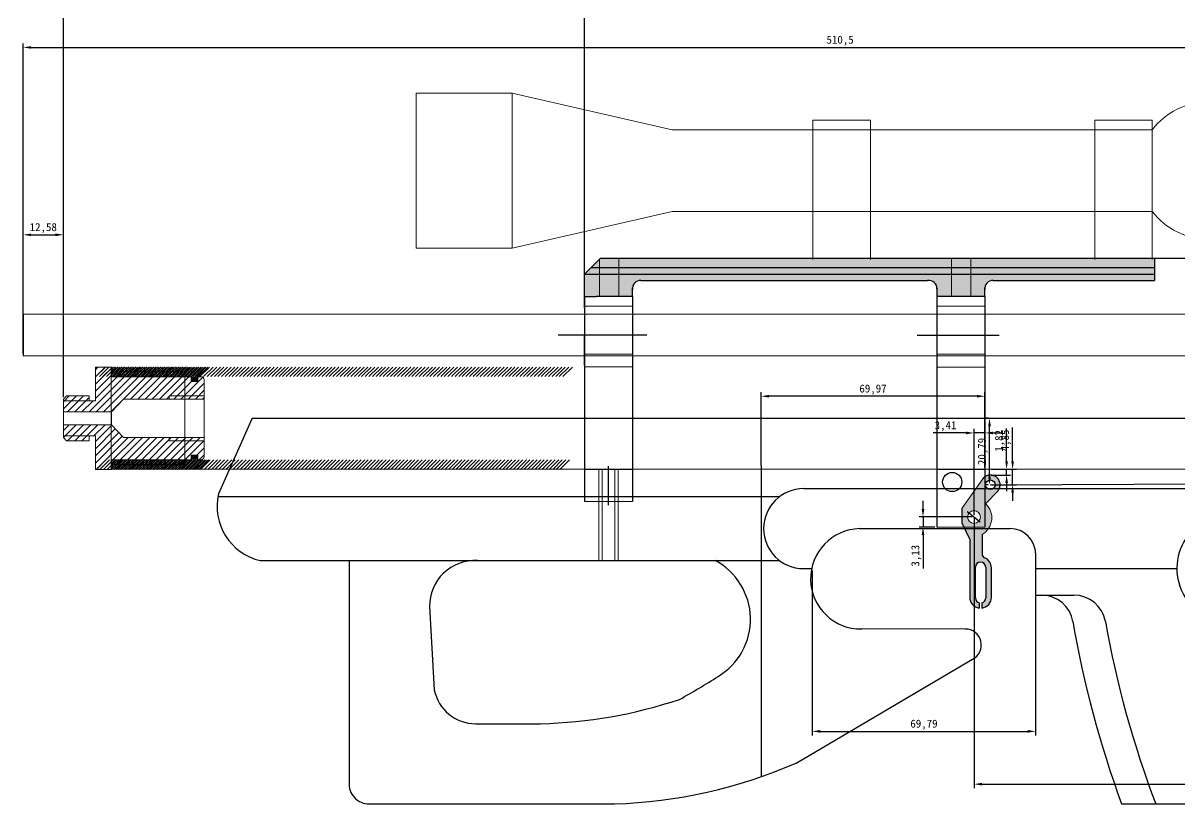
# Model space of a CAD drawing. Header units: millimetres. Extents: x 1443 to 3417, y 283 to 1662.
# Drawn here: x 1605.8 to 1967.2, y 576 to 820 of the extents above; entities that cross this region are included whole.
import ezdxf

# ---------------------------------------------------------------- set-up
doc = ezdxf.new("R2010")
doc.units = ezdxf.units.MM
doc.linetypes.add('ACAD_ISO03W100', pattern=[30, 12, -18])
doc.linetypes.add('DASHDOTX3', pattern=[508, 254, -127, 0, -127])
doc.layers.get('Defpoints').update_dxf_attribs({"color": 6})
for name, color, linetype in [('中线', 1, 'DASHDOTX3'), ('虚线', 2, 'ACAD_ISO03W100'), ('轮廓线', 3, 'Continuous')]:
    doc.layers.add(name, color=color, linetype=linetype)
doc.layers.add('实线', color=7, linetype='Continuous', lineweight=20)
doc.layers.add('实线2', color=5, linetype='Continuous', lineweight=20)
doc.styles.get("Standard").update_dxf_attribs({"font": 'SimSun.ttf'})
doc.dimstyles.new('ISO-25', dxfattribs={"dimtxt": 2.5, "dimasz": 2.5, "dimexe": 1.25, "dimexo": 0.625, "dimtad": 1, "dimtxsty": 'Standard', "dimcen": 2.5, "dimadec": 0, "dimazin": 0, "dimtfac": 1, "dimtmove": 0, "dimatfit": 3, "dimfxl": 1, "dimarcsym": 0})
doc.dimstyles.new('大尺寸', dxfattribs={"dimtxt": 8, "dimasz": 8, "dimexe": 4, "dimexo": 2, "dimgap": 2, "dimtad": 1, "dimdsep": 46, "dimtxsty": 'Standard', "dimcen": 8, "dimadec": 0, "dimazin": 0, "dimtfac": 1, "dimtmove": 0, "dimatfit": 3, "dimfxl": 1, "dimarcsym": 0})

# ---------------------------------------------------------------- blocks, each defined once
blk = doc.blocks.new('*D182')
at = {"color": 0, "lineweight": -2}
for p, q in [((1605.83, 729.66), (1605.83, 813.64)), ((2116.33, 729.66), (2116.33, 813.64)), ((1608.33, 812.39), (2113.83, 812.39))]:
    blk.add_line(p, q, dxfattribs=at)
at = {"color": 0}
for points in [[(1608.33, 812.81), (1608.33, 811.98), (1605.83, 812.39)], [(2113.83, 812.81), (2113.83, 811.98), (2116.33, 812.39)]]:
    blk.add_solid(points, dxfattribs=at)
at = {"layer": 'Defpoints', "color": 0}
for p in [(2116.33, 812.39), (1605.83, 729.03), (2116.33, 729.03)]:
    blk.add_point(p, dxfattribs=at)
at = {"color": 0, "insert": (1861.08, 814.48), "char_height": 2.5, "attachment_point": 5}
blk.add_mtext('510,5', dxfattribs=at)
blk = doc.blocks.new('*D183')
at = {"color": 0, "lineweight": -2}
for p, q in [((1605.83, 716.66), (1605.83, 755.09)), ((1608.33, 753.84), (1615.92, 753.84)), ((1618.42, 703.13), (1618.42, 755.09))]:
    blk.add_line(p, q, dxfattribs=at)
at = {"color": 0}
for points in [[(1608.33, 754.26), (1608.33, 753.43), (1605.83, 753.84)], [(1615.92, 754.26), (1615.92, 753.43), (1618.42, 753.84)]]:
    blk.add_solid(points, dxfattribs=at)
at = {"layer": 'Defpoints', "color": 0}
for p in [(1618.42, 753.84), (1605.83, 716.03), (1618.42, 702.51)]:
    blk.add_point(p, dxfattribs=at)
at = {"color": 0, "insert": (1612.13, 755.93), "char_height": 2.5, "attachment_point": 5}
blk.add_mtext('12,58', dxfattribs=at)
blk = doc.blocks.new('*D187')
at = {"color": 0, "lineweight": -2}
for p, q in [((1907.38, 696.54), (1906.51, 696.54)), ((1907.76, 678.24), (1907.76, 694.04)), ((1907.38, 675.74), (1906.51, 675.74))]:
    blk.add_line(p, q, dxfattribs=at)
at = {"color": 0}
for points in [[(1907.34, 694.04), (1908.18, 694.04), (1907.76, 696.54)], [(1907.34, 678.24), (1908.18, 678.24), (1907.76, 675.74)]]:
    blk.add_solid(points, dxfattribs=at)
at = {"layer": 'Defpoints', "color": 0}
for p in [(1907.76, 696.54), (1908, 696.54), (1908, 675.74)]:
    blk.add_point(p, dxfattribs=at)
at = {"color": 0, "insert": (1905.68, 686.14), "char_height": 2.5, "attachment_point": 5, "rotation": 90}
blk.add_mtext('20,79', dxfattribs=at)
blk = doc.blocks.new('*D328')
at = {"color": 0, "lineweight": -2}
for p, q in [((1975.48, 773.42), (1974.55, 773.42)), ((1975.8, 770.92), (1975.8, 749.04)), ((1959.23, 746.54), (1977.05, 746.54))]:
    blk.add_line(p, q, dxfattribs=at)
at = {"color": 0}
for points in [[(1975.38, 770.92), (1976.21, 770.92), (1975.8, 773.42)], [(1975.38, 749.04), (1976.21, 749.04), (1975.8, 746.54)]]:
    blk.add_solid(points, dxfattribs=at)
at = {"layer": 'Defpoints', "color": 0}
for p in [(1976.11, 773.42), (1958.61, 746.54), (1975.8, 746.54)]:
    blk.add_point(p, dxfattribs=at)
at = {"color": 0, "insert": (1973.71, 759.98), "char_height": 2.5, "attachment_point": 5, "rotation": 90}
blk.add_mtext('26,88', dxfattribs=at)
blk = doc.blocks.new('*D388')
at = {"color": 0, "lineweight": -2}
for p, q in [((1836.36, 681.79), (1836.36, 704.65)), ((1903.83, 703.4), (1838.86, 703.4)), ((1906.33, 681.16), (1906.33, 704.65))]:
    blk.add_line(p, q, dxfattribs=at)
at = {"color": 0}
for points in [[(1838.86, 703.82), (1838.86, 702.99), (1836.36, 703.4)], [(1903.83, 703.82), (1903.83, 702.99), (1906.33, 703.4)]]:
    blk.add_solid(points, dxfattribs=at)
at = {"layer": 'Defpoints', "color": 0}
for p in [(1836.36, 703.4), (1836.36, 681.16), (1906.33, 680.54)]:
    blk.add_point(p, dxfattribs=at)
at = {"color": 0, "insert": (1871.35, 705.49), "char_height": 2.5, "attachment_point": 5}
blk.add_mtext('69,97', dxfattribs=at)
blk = doc.blocks.new('*D389')
at = {"color": 0, "lineweight": -2}
for p, q in [((1852.38, 648.91), (1852.38, 597.44)), ((1922.17, 648.91), (1922.17, 597.44)), ((1854.88, 598.69), (1919.67, 598.69))]:
    blk.add_line(p, q, dxfattribs=at)
at = {"color": 0}
for points in [[(1854.88, 599.11), (1854.88, 598.28), (1852.38, 598.69)], [(1919.67, 599.11), (1919.67, 598.28), (1922.17, 598.69)]]:
    blk.add_solid(points, dxfattribs=at)
at = {"layer": 'Defpoints', "color": 0}
for p in [(1852.38, 649.54), (1922.17, 649.54), (1922.17, 598.69)]:
    blk.add_point(p, dxfattribs=at)
at = {"color": 0, "insert": (1887.28, 600.78), "char_height": 2.5, "attachment_point": 5}
blk.add_mtext('69,79', dxfattribs=at)
blk = doc.blocks.new('*D390')
at = {"color": 0, "lineweight": -2}
for p, q in [((1886.98, 668.17), (1886.98, 670.67)), ((1902.3, 665.67), (1885.73, 665.67)), ((1886.98, 665.67), (1886.98, 662.54)), ((1890.7, 662.54), (1885.73, 662.54)), ((1886.98, 660.04), (1886.98, 649.61))]:
    blk.add_line(p, q, dxfattribs=at)
at = {"color": 0}
for points in [[(1886.56, 668.17), (1887.39, 668.17), (1886.98, 665.67)], [(1886.56, 660.04), (1887.39, 660.04), (1886.98, 662.54)]]:
    blk.add_solid(points, dxfattribs=at)
at = {"layer": 'Defpoints', "color": 0}
for p in [(1902.92, 665.67), (1886.98, 662.54), (1891.33, 662.54)]:
    blk.add_point(p, dxfattribs=at)
at = {"color": 0, "insert": (1884.89, 653.57), "char_height": 2.5, "attachment_point": 5, "rotation": 90}
blk.add_mtext('3,13', dxfattribs=at)
blk = doc.blocks.new('*D391')
at = {"color": 0, "lineweight": -2}
for p, q in [((1914.97, 683.09), (1914.97, 693.6)), ((1908.38, 680.59), (1916.22, 680.59)), ((1914.97, 675.74), (1914.97, 680.59)), ((1908.38, 675.74), (1916.22, 675.74)), ((1914.97, 673.24), (1914.97, 670.74))]:
    blk.add_line(p, q, dxfattribs=at)
at = {"color": 0}
for points in [[(1914.55, 683.09), (1915.38, 683.09), (1914.97, 680.59)], [(1914.55, 673.24), (1915.38, 673.24), (1914.97, 675.74)]]:
    blk.add_solid(points, dxfattribs=at)
at = {"layer": 'Defpoints', "color": 0}
for p in [(1907.76, 680.59), (1914.97, 680.59), (1907.76, 675.74)]:
    blk.add_point(p, dxfattribs=at)
at = {"color": 0, "insert": (1912.88, 689.6), "char_height": 2.5, "attachment_point": 5, "rotation": 90}
blk.add_mtext('4,85', dxfattribs=at)
blk = doc.blocks.new('*D392')
at = {"color": 0, "lineweight": -2}
for p, q in [((1913.1, 683.09), (1913.1, 693.33)), ((1908.38, 680.59), (1914.35, 680.59)), ((1913.1, 678.77), (1913.1, 680.59)), ((1908.38, 678.77), (1914.35, 678.77)), ((1913.1, 676.27), (1913.1, 673.77))]:
    blk.add_line(p, q, dxfattribs=at)
at = {"color": 0}
for points in [[(1912.68, 683.09), (1913.52, 683.09), (1913.1, 680.59)], [(1912.68, 676.27), (1913.52, 676.27), (1913.1, 678.77)]]:
    blk.add_solid(points, dxfattribs=at)
at = {"layer": 'Defpoints', "color": 0}
for p in [(1907.76, 680.59), (1913.1, 680.59), (1907.76, 678.77)]:
    blk.add_point(p, dxfattribs=at)
at = {"color": 0, "insert": (1911.02, 689.46), "char_height": 2.5, "attachment_point": 5, "rotation": 90}
blk.add_mtext('1,82', dxfattribs=at)
blk = doc.blocks.new('*D396')
at = {"color": 0, "lineweight": -2}
for p, q in [((1900.42, 691.93), (1890.13, 691.93)), ((1902.92, 666.29), (1902.92, 693.18)), ((1906.33, 691.93), (1902.92, 691.93)), ((1906.33, 681.16), (1906.33, 693.18)), ((1908.83, 691.93), (1911.33, 691.93))]:
    blk.add_line(p, q, dxfattribs=at)
at = {"color": 0}
for points in [[(1900.42, 692.35), (1900.42, 691.51), (1902.92, 691.93)], [(1908.83, 692.35), (1908.83, 691.51), (1906.33, 691.93)]]:
    blk.add_solid(points, dxfattribs=at)
at = {"layer": 'Defpoints', "color": 0}
for p in [(1902.92, 691.93), (1906.33, 680.54), (1902.92, 665.67)]:
    blk.add_point(p, dxfattribs=at)
at = {"color": 0, "insert": (1894.02, 694.01), "char_height": 2.5, "attachment_point": 5}
blk.add_mtext('3,41', dxfattribs=at)
blk = doc.blocks.new('*D414')
at = {"color": 0, "lineweight": -2}
for p, q in [((2231.33, 692.67), (2231.33, 580.94)), ((1902.92, 665.67), (1902.92, 580.94)), ((1905.42, 582.19), (2228.83, 582.19))]:
    blk.add_line(p, q, dxfattribs=at)
at = {"color": 0}
for points in [[(1905.42, 582.6), (1905.42, 581.77), (1902.92, 582.19)], [(2228.83, 582.6), (2228.83, 581.77), (2231.33, 582.19)]]:
    blk.add_solid(points, dxfattribs=at)
at = {"layer": 'Defpoints', "color": 0}
for p in [(2231.33, 693.3), (1902.92, 666.29), (2231.33, 582.19)]:
    blk.add_point(p, dxfattribs=at)
at = {"color": 0, "insert": (2067.13, 584.27), "char_height": 2.5, "attachment_point": 5}
blk.add_mtext('328,41', dxfattribs=at)
blk = doc.blocks.new('*D420')
at = {"color": 0, "lineweight": -2}
for p, q in [((1618.42, 731.03), (1618.42, 851.33)), ((1781.25, 731.03), (1781.25, 851.33)), ((1773.25, 847.33), (1626.42, 847.33))]:
    blk.add_line(p, q, dxfattribs=at)
at = {"color": 0}
for points in [[(1626.42, 848.66), (1626.42, 845.99), (1618.42, 847.33)], [(1773.25, 848.66), (1773.25, 845.99), (1781.25, 847.33)]]:
    blk.add_solid(points, dxfattribs=at)
at = {"layer": 'Defpoints', "color": 0}
for p in [(1618.42, 847.33), (1618.42, 729.03), (1781.25, 729.03)]:
    blk.add_point(p, dxfattribs=at)
at = {"color": 0, "insert": (1699.83, 853.33), "char_height": 8, "attachment_point": 5}
blk.add_mtext('162.83', dxfattribs=at)

msp = doc.modelspace()

# ---------------------------------------------------------------- hatches: boundary and pattern name
h = msp.add_hatch(color=256)
h.set_gradient(color1=(0, 0, 255), one_color=1, tint=1, name='SPHERICAL')
h.paths.add_polyline_path([(1959.24774, 743.53594), (1959.24774, 746.53595), (1901.91483, 746.53595), (1901.91483, 743.53594)])
h.paths.add_polyline_path([(1959.24774, 741.53594), (1959.24774, 743.53594), (1901.91483, 743.53594), (1901.91483, 741.53594)])
h.paths.add_polyline_path([(1959.24774, 739.55916), (1959.24774, 741.53594), (1901.91483, 741.53594), (1901.91483, 734.53399), (1906.32953, 734.53379), (1906.29667, 736.76174, -0.457652407), (1908.89574, 739.55821)])
h.paths.add_polyline_path([(1901.91483, 741.53594), (1895.91483, 741.53594), (1895.91483, 734.53427), (1901.91483, 734.53399)])
h.paths.add_polyline_path([(1901.91483, 741.53594), (1901.91483, 743.53594), (1895.91483, 743.53594), (1895.91483, 741.53594)])
h.paths.add_polyline_path([(1901.91483, 743.53594), (1901.91483, 746.53595), (1895.91483, 746.53595), (1895.91483, 743.53594)])
h.paths.add_polyline_path([(1791.91743, 746.53594), (1791.91743, 743.53594), (1895.91483, 743.53594), (1895.91483, 746.53595)])
h.paths.add_polyline_path([(1791.91743, 743.53594), (1791.91743, 741.53594), (1895.91483, 741.53594), (1895.91483, 743.53594)])
h.paths.add_polyline_path([(1891.33392, 736.95842), (1891.33392, 734.53448), (1895.91483, 734.53427), (1895.91483, 741.53594), (1791.91743, 741.53594), (1791.91743, 734.53905), (1796.24603, 734.53885), (1796.21317, 736.7668, -0.457652407), (1798.81224, 739.56327), (1888.44717, 739.56327, -0.470809258)])
h.paths.add_polyline_path([(1791.91743, 741.53594), (1785.91743, 741.53594), (1785.91743, 734.53933), (1791.91743, 734.53905)])
h.paths.add_polyline_path([(1785.91743, 743.53594), (1785.91743, 741.53594), (1791.91743, 741.53594), (1791.91743, 743.53594)])
h.paths.add_polyline_path([(1786.24774, 746.53594), (1785.91743, 746.20564), (1785.91743, 743.53594), (1791.91743, 743.53594), (1791.91743, 746.53594)])
h.paths.add_polyline_path([(1785.91743, 746.20564), (1783.24774, 743.53594), (1785.91743, 743.53594)])
h.paths.add_polyline_path([(1785.91743, 741.53594), (1785.91743, 743.53594), (1783.24774, 743.53594), (1781.34185, 741.63005), (1781.34365, 741.53594)])
h.paths.add_polyline_path([(1785.91743, 741.53594), (1781.24774, 741.53594), (1781.24774, 734.53731), (1784.89501, 734.53938), (1785.91743, 734.53933)])
at = {"linetype": 'ACAD_ISO03W100'}
h = msp.add_hatch(dxfattribs=at)
h.set_pattern_fill('ANSI31', color=256, scale=0.5, style=0)
h.set_pattern_definition([(45, (-792.9889, -499.6153), (-1.122532, 1.122532), [])])
h.paths.add_polyline_path([(1637.14942, 702.50746), (1651.37024, 702.50746), (1651.41855, 702.55577), (1651.41855, 703.50746), (1662.41507, 703.50746), (1662.41507, 708.5055, 0.414213562), (1661.41507, 709.5055), (1660.61335, 709.5055), (1660.41737, 709.30952), (1660.41737, 708.00746), (1658.41737, 708.00746), (1658.41737, 709.5055), (1655.41737, 709.5055), (1635.41737, 709.5055), (1633.41737, 709.5055), (1633.41737, 712.50746), (1629.41737, 712.50746), (1628.41737, 712.50746), (1628.41737, 702.00746), (1626.41737, 702.00746), (1618.41737, 702.00746), (1618.41737, 698.50746), (1633.41737, 698.50746)])
h.paths.add_polyline_path([(1637.14942, 711.00746), (1637.14942, 709.5055), (1655.41737, 709.5055), (1655.41737, 711.00746)], flags=17)
h.paths.add_polyline_path([(1651.41855, 703.50746), (1651.41855, 702.50746), (1662.41507, 702.50746), (1662.41507, 703.50746)], flags=17)
h.paths.add_polyline_path([(1651.41855, 690.50746), (1651.41855, 689.50746), (1662.41507, 689.50746), (1662.41507, 690.50746)], flags=17)
h.paths.add_polyline_path([(1651.41855, 689.50746), (1651.41855, 690.50746), (1637.14942, 690.50746), (1633.41737, 694.50746), (1618.41737, 694.50746), (1618.41737, 691.00746), (1626.41737, 691.00746), (1628.41737, 691.00746), (1628.41737, 680.50746), (1629.41737, 680.50746), (1633.41737, 680.50746), (1633.41737, 683.5055), (1635.41737, 683.5055), (1655.41737, 683.5055), (1658.41737, 683.5055), (1658.41737, 685.00746), (1660.41737, 685.00746), (1660.41737, 683.50746), (1661.4776, 683.50746, 0.396001676), (1662.41507, 684.5055), (1662.41507, 689.50746)])
h.paths.add_polyline_path([(1626.41737, 689.50746), (1626.41737, 691.00746), (1618.4196, 691.00746), (1618.41737, 691.00523), (1618.41737, 690.50746), (1619.41737, 689.50746)], flags=17)
h.paths.add_polyline_path([(1626.41737, 702.00746), (1626.41737, 703.50746), (1619.41737, 703.50746), (1618.41737, 702.50746), (1618.41737, 702.00746)], flags=16)
h.paths.add_polyline_path([(1635.41737, 683.5055), (1635.41737, 682.00746), (1655.41737, 682.00746), (1655.41737, 683.5055)], flags=17)
h.paths.add_polyline_path([(1637.14942, 709.5055), (1637.14942, 711.00746), (1635.41737, 711.00746), (1635.41737, 709.5055)], flags=16)
h = msp.add_hatch(color=256)
h.set_gradient(color1=(0, 0, 255), one_color=1, tint=1)
h.paths.add_polyline_path([(1906.32953, 678.27746), (1906.32953, 674.53568), (1907.11153, 674.53568, -0.238306153), (1906.50133, 675.74326, -1), (1909.50133, 675.74326, -0.238306153), (1908.89112, 674.53568), (1910.80847, 674.53568, 0.744984582)])
h.paths.add_polyline_path([(1906.32953, 678.27746, 0.078408096), (1905.62918, 677.63657), (1903.44692, 674.53568), (1906.32953, 674.53568)])
h.paths.add_polyline_path([(1906.32953, 674.53568), (1903.44692, 674.53568), (1899.05781, 668.29896), (1899.05781, 663.79896), (1899.66512, 662.53575), (1906.32953, 662.53575)])
h.paths.add_polyline_path([(1904.87805, 666.07545, -0.055035458), (1904.92622, 665.63915, -0.902017124), (1900.96846, 665.23029, -0.055035458), (1900.92029, 665.6666, -0.902017124)], flags=16)
h.paths.add_polyline_path([(1910.40931, 673.86169, 0.06456989), (1910.80847, 674.53568), (1908.89112, 674.53568, -0.328631134), (1907.11153, 674.53568), (1906.32953, 674.53568), (1906.32953, 662.53575), (1899.66512, 662.53575), (1899.90554, 662.03568), (1907.4129, 662.03568, 0.374765602), (1906.54685, 669.80158)])
h.paths.add_polyline_path([(1907.4129, 662.03568), (1899.90554, 662.03568), (1901.55781, 658.59896), (1901.55781, 640.59896, 0.380082438), (1904.55781, 637.22257), (1904.55781, 638.84976, -0.341998713), (1903.35781, 640.39896), (1903.35781, 649.99896, -1), (1906.55781, 649.99896), (1906.55781, 640.39896, -0.341998713), (1905.35781, 638.84976), (1905.35781, 637.22257, 0.380082438), (1908.35781, 640.59896), (1908.35781, 649.79896, 0.30721606), (1906.21433, 652.95825, -0.355966289), (1905.45781, 654.0733), (1905.45781, 660.25001, 0.112767875)])
at = {"layer": '虚线', "ltscale": 0.5}
for points in [[(1660.33856, 709.53773), (1658.33856, 709.53773), (1658.33856, 708.03773), (1660.33856, 708.03773)], [(1660.33856, 685.03773), (1658.33856, 685.03773), (1658.33856, 683.53773), (1660.33856, 683.53773)]]:
    msp.add_hatch(color=5, dxfattribs=at).paths.add_polyline_path(points)

# ---------------------------------------------------------------- linework, layer by layer
at = {"linetype": 'DASHDOTX3'}
for p, q in [((1786.24774, 746.53594), (1781.24774, 741.53594)), ((1786.24774, 746.53594), (1959.24774, 746.53595)), ((1959.24774, 746.53595), (1959.24774, 739.55917)), ((1781.24774, 734.53594), (1781.24774, 741.53594)), ((1781.24774, 741.53594), (1959.24774, 741.53594)), ((1781.34185, 741.63005), (1781.34364, 741.53686)), ((1959.24774, 743.53594), (1783.24774, 743.53594)), ((1798.81224, 739.56327), (1888.42599, 739.56327)), ((1660.41737, 683.50746), (1661.4776, 683.50746))]:
    msp.add_line(p, q, dxfattribs=at)
at = {"ltscale": 0.5}
for p, q in [((1781.24603, 734.53885), (1781.24603, 670.54081)), ((1796.24603, 734.53885), (1796.24603, 670.54081)), ((1891.32953, 734.53379), (1891.32953, 662.53575)), ((1906.32953, 734.53379), (1906.32953, 662.53575)), ((1660.41737, 709.30952), (1660.61335, 709.5055)), ((1651.37024, 702.50746), (1651.41855, 702.55577)), ((1618.41737, 691.00523), (1618.4196, 691.00746))]:
    msp.add_line(p, q, dxfattribs=at)
at = {"color": 0, "lineweight": -3, "ltscale": 0.5}
for p, q in [((1796.24603, 734.53885), (1784.89501, 734.53938)), ((1906.32953, 734.53379), (1891.33392, 734.53448))]:
    msp.add_line(p, q, dxfattribs=at)
at = {"color": 6}
for p in [(1781.24603, 732.03885), (1781.24603, 713.03885)]:
    msp.add_line(p, (1781.24603, 722.53885), dxfattribs=at)
for p, q in [((1605.83412, 729.03116), (1605.83412, 716.03481)), ((1906.32953, 696.53568), (1906.32953, 680.53706)), ((2083.3434, 680.64105), (1633.41737, 680.50746)), ((1899.05781, 668.29896), (1899.05781, 663.79896)), ((1899.05781, 663.79896), (1901.55781, 658.59896)), ((1901.55781, 658.59896), (1901.55781, 640.59896)), ((1905.45781, 660.25001), (1905.45781, 654.0733)), ((1903.35781, 640.39896), (1903.35781, 649.99896)), ((1906.55781, 649.99896), (1906.55781, 640.39896)), ((1908.35781, 640.59896), (1908.35781, 649.79896)), ((1904.55781, 638.84976), (1904.55781, 637.22257)), ((1905.35781, 638.84976), (1905.35781, 637.22257))]:
    msp.add_line(p, q)
at = {"color": 5, "ltscale": 0.5}
for p, q in [((1628.53008, 709.53773), (1631.52983, 712.53748)), ((1629.65261, 709.53773), (1632.65236, 712.53747)), ((1630.77515, 709.53773), (1633.77489, 712.53747)), ((1631.89768, 709.53773), (1634.89741, 712.53746)), ((1633.02021, 709.53773), (1636.01994, 712.53746)), ((1633.33856, 711.49255), (1634.38373, 712.53772)), ((1634.00627, 711.03773), (1635.50626, 712.53772)), ((1634.14274, 709.53773), (1637.14247, 712.53745)), ((1635.1288, 711.03773), (1636.62878, 712.53771)), ((1635.26527, 709.53773), (1638.26499, 712.53744)), ((1636.25133, 711.03773), (1637.75131, 712.5377)), ((1636.38781, 709.53773), (1639.38752, 712.53744)), ((1637.37387, 711.03773), (1638.87384, 712.5377)), ((1637.51034, 709.53773), (1640.51004, 712.53743)), ((1638.4964, 711.03773), (1639.99636, 712.53769)), ((1638.63287, 709.53773), (1641.63257, 712.53743)), ((1639.61893, 711.03773), (1641.11889, 712.53769)), ((1639.7554, 709.53773), (1642.7551, 712.53742)), ((1640.74146, 711.03773), (1642.24142, 712.53768)), ((1640.87793, 709.53773), (1643.87762, 712.53742)), ((1641.86399, 711.03773), (1643.36394, 712.53768)), ((1642.00047, 709.53773), (1645.00015, 712.53741)), ((1642.98653, 711.03773), (1644.48647, 712.53767)), ((1643.123, 709.53773), (1646.12268, 712.5374)), ((1644.10906, 711.03773), (1645.60899, 712.53766)), ((1644.24553, 709.53773), (1647.2452, 712.5374)), ((1645.23159, 711.03773), (1646.73152, 712.53766)), ((1645.36806, 709.53773), (1648.36773, 712.53739)), ((1646.35412, 711.03773), (1647.85405, 712.53765)), ((1646.49059, 709.53773), (1649.49025, 712.53739)), ((1647.47665, 711.03773), (1648.97657, 712.53765)), ((1647.61313, 709.53773), (1650.61278, 712.53738)), ((1648.59919, 711.03773), (1650.0991, 712.53764)), ((1648.73566, 709.53773), (1651.73531, 712.53738)), ((1649.72172, 711.03773), (1651.22163, 712.53764)), ((1649.85819, 709.53773), (1652.85783, 712.53737)), ((1650.84425, 711.03773), (1652.34415, 712.53763)), ((1650.98072, 709.53773), (1653.98036, 712.53736)), ((1651.96678, 711.03773), (1653.46668, 712.53762)), ((1652.10325, 709.53773), (1655.10289, 712.53736)), ((1653.08931, 711.03773), (1654.5892, 712.53762)), ((1653.22579, 709.53773), (1656.22541, 712.53735)), ((1654.21185, 711.03773), (1655.71173, 712.53761)), ((1654.34832, 709.53773), (1657.34794, 712.53735)), ((1655.33438, 711.03773), (1656.83426, 712.53761)), ((1655.47085, 709.53773), (1658.47046, 712.53734)), ((1656.33856, 710.91938), (1657.95678, 712.5376)), ((1656.33856, 709.79684), (1659.07931, 712.5376)), ((1656.59338, 709.53773), (1659.59299, 712.53733)), ((1657.20197, 709.53773), (1660.20184, 712.53759)), ((1657.71591, 709.53773), (1660.71552, 712.53733)), ((1658.32451, 709.53773), (1661.32436, 712.53758)), ((1658.83845, 709.53773), (1661.83804, 712.53732)), ((1659.44704, 709.53773), (1662.44689, 712.53758)), ((1659.96098, 709.53773), (1662.96057, 712.53732)), ((1660.56957, 709.53773), (1663.56941, 712.53757)), ((1661.08351, 709.53773), (1664.08309, 712.53731)), ((1662.20604, 709.53773), (1665.20562, 712.53731)), ((1663.32857, 709.53773), (1666.32815, 712.5373)), ((1664.45111, 709.53773), (1667.45067, 712.53729)), ((1665.57364, 709.53773), (1668.5732, 712.53729)), ((1666.69617, 709.53773), (1669.69573, 712.53728)), ((1667.8187, 709.53773), (1670.81825, 712.53728)), ((1668.94123, 709.53773), (1671.94078, 712.53727)), ((1670.06377, 709.53773), (1673.0633, 712.53727)), ((1671.1863, 709.53773), (1674.18583, 712.53726)), ((1672.30883, 709.53773), (1675.30836, 712.53725)), ((1673.43136, 709.53773), (1676.43088, 712.53725)), ((1674.5539, 709.53773), (1677.55341, 712.53724)), ((1675.67643, 709.53773), (1678.67594, 712.53724)), ((1676.79896, 709.53773), (1679.79846, 712.53723)), ((1677.92149, 709.53773), (1680.92099, 712.53722)), ((1679.04402, 709.53773), (1682.04351, 712.53722)), ((1680.16656, 709.53773), (1683.16604, 712.53721)), ((1681.28909, 709.53773), (1684.28857, 712.53721)), ((1682.41162, 709.53773), (1685.41109, 712.5372)), ((1683.53415, 709.53773), (1686.53362, 712.5372)), ((1684.65668, 709.53773), (1687.65615, 712.53719)), ((1685.77922, 709.53773), (1688.77867, 712.53718)), ((1686.90175, 709.53773), (1689.9012, 712.53718)), ((1688.02428, 709.53773), (1691.02372, 712.53717)), ((1689.14681, 709.53773), (1692.14625, 712.53717)), ((1690.26934, 709.53773), (1693.26878, 712.53716)), ((1691.39188, 709.53773), (1694.3913, 712.53716)), ((1692.51441, 709.53773), (1695.51383, 712.53715)), ((1693.63694, 709.53773), (1696.63636, 712.53714)), ((1694.75947, 709.53773), (1697.75888, 712.53714)), ((1695.882, 709.53773), (1698.88141, 712.53713)), ((1697.00454, 709.53773), (1700.00393, 712.53713)), ((1698.12707, 709.53773), (1701.12646, 712.53712)), ((1699.2496, 709.53773), (1702.24899, 712.53712)), ((1700.37213, 709.53773), (1703.37151, 712.53711)), ((1701.49466, 709.53773), (1704.49404, 712.5371)), ((1702.6172, 709.53773), (1705.61657, 712.5371)), ((1703.73973, 709.53773), (1706.73909, 712.53709)), ((1704.86226, 709.53773), (1707.86162, 712.53709)), ((1705.98479, 709.53773), (1708.98414, 712.53708)), ((1707.10732, 709.53773), (1710.10667, 712.53707)), ((1708.22986, 709.53773), (1711.2292, 712.53707)), ((1709.35239, 709.53773), (1712.35172, 712.53706)), ((1710.47492, 709.53773), (1713.47425, 712.53706)), ((1711.59745, 709.53773), (1714.59678, 712.53705)), ((1712.71998, 709.53773), (1715.7193, 712.53705)), ((1713.84252, 709.53773), (1716.84183, 712.53704)), ((1714.96505, 709.53773), (1717.96435, 712.53703)), ((1716.08758, 709.53773), (1719.08688, 712.53703)), ((1717.21011, 709.53773), (1720.20941, 712.53702)), ((1718.33264, 709.53773), (1721.33193, 712.53702)), ((1719.45518, 709.53773), (1722.45446, 712.53701)), ((1720.57771, 709.53773), (1723.57699, 712.53701)), ((1721.70024, 709.53773), (1724.69951, 712.537)), ((1722.82277, 709.53773), (1725.82204, 712.53699)), ((1723.9453, 709.53773), (1726.94456, 712.53699)), ((1725.06784, 709.53773), (1728.06709, 712.53698)), ((1726.19037, 709.53773), (1729.18962, 712.53698)), ((1727.3129, 709.53773), (1730.31214, 712.53697)), ((1728.43543, 709.53773), (1731.43467, 712.53696)), ((1729.55796, 709.53773), (1732.5572, 712.53696)), ((1730.6805, 709.53773), (1733.67972, 712.53695)), ((1731.80303, 709.53773), (1734.80225, 712.53695)), ((1732.92556, 709.53773), (1735.92477, 712.53694)), ((1734.04809, 709.53773), (1737.0473, 712.53694)), ((1735.17062, 709.53773), (1738.16983, 712.53693)), ((1736.29316, 709.53773), (1739.29235, 712.53692)), ((1737.41569, 709.53773), (1740.41488, 712.53692)), ((1738.53822, 709.53773), (1741.53741, 712.53691)), ((1739.66075, 709.53773), (1742.65993, 712.53691)), ((1740.78328, 709.53773), (1743.78246, 712.5369)), ((1741.90582, 709.53773), (1744.90498, 712.5369)), ((1743.02835, 709.53773), (1746.02751, 712.53689)), ((1744.15088, 709.53773), (1747.15004, 712.53688)), ((1745.27341, 709.53773), (1748.27256, 712.53688)), ((1746.39594, 709.53773), (1749.39509, 712.53687)), ((1747.51848, 709.53773), (1750.51761, 712.53687)), ((1748.64101, 709.53773), (1751.64014, 712.53686)), ((1749.76354, 709.53773), (1752.76267, 712.53685)), ((1750.88607, 709.53773), (1753.88519, 712.53685)), ((1752.0086, 709.53773), (1755.00772, 712.53684)), ((1753.13114, 709.53773), (1756.13025, 712.53684)), ((1754.25367, 709.53773), (1757.25277, 712.53683)), ((1755.3762, 709.53773), (1758.3753, 712.53683)), ((1756.49873, 709.53773), (1759.49782, 712.53682)), ((1757.62126, 709.53773), (1760.62035, 712.53681)), ((1758.7438, 709.53773), (1761.74288, 712.53681)), ((1759.86633, 709.53773), (1762.8654, 712.5368)), ((1760.98886, 709.53773), (1763.98793, 712.5368)), ((1762.11139, 709.53773), (1765.11046, 712.53679)), ((1763.23392, 709.53773), (1766.23298, 712.53679)), ((1764.35646, 709.53773), (1767.35551, 712.53678)), ((1765.47899, 709.53773), (1768.47803, 712.53677)), ((1766.60152, 709.53773), (1769.60056, 712.53677)), ((1767.72405, 709.53773), (1770.72309, 712.53676)), ((1768.84658, 709.53773), (1771.84561, 712.53676)), ((1769.96912, 709.53773), (1772.96814, 712.53675)), ((1771.09165, 709.53773), (1774.09067, 712.53675)), ((1772.21418, 709.53773), (1775.21319, 712.53674)), ((1773.33671, 709.53773), (1776.33572, 712.53673)), ((1774.45924, 709.53773), (1777.45824, 712.53673)), ((1633.33856, 710.37002), (1634.00627, 711.03773)), ((1633.6288, 709.53773), (1635.1288, 711.03773)), ((1634.75133, 709.53773), (1636.25133, 711.03773)), ((1635.87387, 709.53773), (1637.37387, 711.03773)), ((1636.9964, 709.53773), (1638.4964, 711.03773)), ((1638.11893, 709.53773), (1639.61893, 711.03773)), ((1639.24146, 709.53773), (1640.74146, 711.03773)), ((1640.36399, 709.53773), (1641.86399, 711.03773)), ((1641.48653, 709.53773), (1642.98653, 711.03773)), ((1642.60906, 709.53773), (1644.10906, 711.03773)), ((1643.73159, 709.53773), (1645.23159, 711.03773)), ((1644.85412, 709.53773), (1646.35412, 711.03773)), ((1645.97665, 709.53773), (1647.47665, 711.03773)), ((1647.09919, 709.53773), (1648.59919, 711.03773)), ((1648.22172, 709.53773), (1649.72172, 711.03773)), ((1649.34425, 709.53773), (1650.84425, 711.03773)), ((1650.46678, 709.53773), (1651.96678, 711.03773)), ((1651.58931, 709.53773), (1653.08931, 711.03773)), ((1652.71185, 709.53773), (1654.21185, 711.03773)), ((1653.83438, 709.53773), (1655.33438, 711.03773)), ((1654.95691, 709.53773), (1656.33856, 710.91938)), ((1656.07944, 709.53773), (1656.33856, 709.79684)), ((1628.71591, 680.53773), (1631.71591, 683.53773)), ((1629.83845, 680.53773), (1632.83845, 683.53773)), ((1630.96098, 680.53773), (1633.96098, 683.53773)), ((1632.08351, 680.53773), (1635.08351, 683.53773)), ((1633.20604, 680.53773), (1636.20604, 683.53773)), ((1633.33856, 683.42925), (1633.44704, 683.53773)), ((1633.33856, 682.30672), (1634.56957, 683.53773)), ((1634.1921, 682.03773), (1635.6921, 683.53773)), ((1634.32857, 680.53773), (1637.32857, 683.53773)), ((1635.31463, 682.03773), (1636.81463, 683.53773)), ((1635.45111, 680.53773), (1638.45111, 683.53773)), ((1636.43717, 682.03773), (1637.93717, 683.53773)), ((1636.57364, 680.53773), (1639.57364, 683.53773)), ((1637.5597, 682.03773), (1639.0597, 683.53773)), ((1637.69617, 680.53773), (1640.69617, 683.53773)), ((1638.68223, 682.03773), (1640.18223, 683.53773)), ((1638.8187, 680.53773), (1641.8187, 683.53773)), ((1639.80476, 682.03773), (1641.30476, 683.53773)), ((1639.94123, 680.53773), (1642.94123, 683.53773)), ((1640.92729, 682.03773), (1642.42729, 683.53773)), ((1641.06377, 680.53773), (1644.06377, 683.53773)), ((1642.04983, 682.03773), (1643.54983, 683.53773)), ((1642.1863, 680.53773), (1645.1863, 683.53773)), ((1643.17236, 682.03773), (1644.67236, 683.53773)), ((1643.30883, 680.53773), (1646.30883, 683.53773)), ((1644.29489, 682.03773), (1645.79489, 683.53773)), ((1644.43136, 680.53773), (1647.43136, 683.53773)), ((1645.41742, 682.03773), (1646.91742, 683.53773)), ((1645.5539, 680.53773), (1648.5539, 683.53773)), ((1646.53995, 682.03773), (1648.03995, 683.53773)), ((1646.67643, 680.53773), (1649.67643, 683.53773)), ((1647.66249, 682.03773), (1649.16249, 683.53773)), ((1647.79896, 680.53773), (1650.79896, 683.53773)), ((1648.78502, 682.03773), (1650.28502, 683.53773)), ((1648.92149, 680.53773), (1651.92149, 683.53773)), ((1649.90755, 682.03773), (1651.40755, 683.53773)), ((1650.04402, 680.53773), (1653.04402, 683.53773)), ((1651.03008, 682.03773), (1652.53008, 683.53773)), ((1651.16656, 680.53773), (1654.16656, 683.53773)), ((1652.15261, 682.03773), (1653.65261, 683.53773)), ((1652.28909, 680.53773), (1655.28909, 683.53773)), ((1653.27515, 682.03773), (1654.77515, 683.53773)), ((1653.41162, 680.53773), (1656.41162, 683.53773)), ((1654.39768, 682.03773), (1655.89768, 683.53773)), ((1654.53415, 680.53773), (1657.53415, 683.53773)), ((1655.14274, 680.53773), (1658.14274, 683.53773)), ((1655.65668, 680.53773), (1658.65668, 683.53773)), ((1656.26527, 680.53773), (1659.26527, 683.53773)), ((1656.33856, 682.85608), (1657.02021, 683.53773)), ((1656.77922, 680.53773), (1659.77922, 683.53773)), ((1657.38781, 680.53773), (1660.38781, 683.53773)), ((1657.90175, 680.53773), (1660.90175, 683.53773)), ((1658.51034, 680.53773), (1661.51034, 683.53773)), ((1659.02428, 680.53773), (1662.02428, 683.53773)), ((1659.63287, 680.53773), (1662.63287, 683.53773)), ((1660.14681, 680.53773), (1663.14681, 683.53773)), ((1660.7554, 680.53773), (1663.7554, 683.53773)), ((1661.26934, 680.53773), (1664.26934, 683.53773)), ((1662.39188, 680.53773), (1665.39188, 683.53773)), ((1663.51441, 680.53773), (1666.51441, 683.53773)), ((1664.63694, 680.53773), (1667.63694, 683.53773)), ((1665.75947, 680.53773), (1668.75947, 683.53773)), ((1666.882, 680.53773), (1669.882, 683.53773)), ((1668.00454, 680.53773), (1671.00454, 683.53773)), ((1669.12707, 680.53773), (1672.12707, 683.53773)), ((1670.2496, 680.53773), (1673.2496, 683.53773)), ((1671.37213, 680.53773), (1674.37213, 683.53773)), ((1672.49466, 680.53773), (1675.49466, 683.53773)), ((1673.6172, 680.53773), (1676.6172, 683.53773)), ((1674.73973, 680.53773), (1677.73973, 683.53773)), ((1675.86226, 680.53773), (1678.86226, 683.53773)), ((1676.98479, 680.53773), (1679.98479, 683.53773)), ((1678.10732, 680.53773), (1681.10732, 683.53773)), ((1679.22986, 680.53773), (1682.22986, 683.53773)), ((1680.35239, 680.53773), (1683.35239, 683.53773)), ((1681.47492, 680.53773), (1684.47492, 683.53773)), ((1682.59745, 680.53773), (1685.59745, 683.53773)), ((1683.71998, 680.53773), (1686.71998, 683.53773)), ((1684.84252, 680.53773), (1687.84252, 683.53773)), ((1685.96505, 680.53773), (1688.96505, 683.53773)), ((1687.08758, 680.53773), (1690.08758, 683.53773)), ((1688.21011, 680.53773), (1691.21011, 683.53773)), ((1689.33264, 680.53773), (1692.33264, 683.53773)), ((1690.45518, 680.53773), (1693.45518, 683.53773)), ((1691.57771, 680.53773), (1694.57771, 683.53773)), ((1692.70024, 680.53773), (1695.70024, 683.53773)), ((1693.82277, 680.53773), (1696.82277, 683.53773)), ((1694.9453, 680.53773), (1697.9453, 683.53773)), ((1696.06784, 680.53773), (1699.06784, 683.53773)), ((1697.19037, 680.53773), (1700.19037, 683.53773)), ((1698.3129, 680.53773), (1701.3129, 683.53773)), ((1699.43543, 680.53773), (1702.43543, 683.53773)), ((1700.55796, 680.53773), (1703.55796, 683.53773)), ((1701.6805, 680.53773), (1704.6805, 683.53773)), ((1702.80303, 680.53773), (1705.80303, 683.53773)), ((1703.92556, 680.53773), (1706.92556, 683.53773)), ((1705.04809, 680.53773), (1708.04809, 683.53773)), ((1706.17062, 680.53773), (1709.17062, 683.53773)), ((1707.29316, 680.53773), (1710.29316, 683.53773)), ((1708.41569, 680.53773), (1711.41569, 683.53773)), ((1709.53822, 680.53773), (1712.53822, 683.53773)), ((1710.66075, 680.53773), (1713.66075, 683.53773)), ((1711.78328, 680.53773), (1714.78328, 683.53773)), ((1712.90582, 680.53773), (1715.90582, 683.53773)), ((1714.02835, 680.53773), (1717.02835, 683.53773)), ((1715.15088, 680.53773), (1718.15088, 683.53773)), ((1716.27341, 680.53773), (1719.27341, 683.53773)), ((1717.39594, 680.53773), (1720.39594, 683.53773)), ((1718.51848, 680.53773), (1721.51848, 683.53773)), ((1719.64101, 680.53773), (1722.64101, 683.53773)), ((1720.76354, 680.53773), (1723.76354, 683.53773)), ((1721.88607, 680.53773), (1724.88607, 683.53773)), ((1723.0086, 680.53773), (1726.0086, 683.53773)), ((1724.13114, 680.53773), (1727.13114, 683.53773)), ((1725.25367, 680.53773), (1728.25367, 683.53773)), ((1726.3762, 680.53773), (1729.3762, 683.53773)), ((1727.49873, 680.53773), (1730.49873, 683.53773)), ((1728.62126, 680.53773), (1731.62126, 683.53773)), ((1729.7438, 680.53773), (1732.7438, 683.53773)), ((1730.86633, 680.53773), (1733.86633, 683.53773)), ((1731.98886, 680.53773), (1734.98886, 683.53773)), ((1733.11139, 680.53773), (1736.11139, 683.53773)), ((1734.23392, 680.53773), (1737.23392, 683.53773)), ((1735.35646, 680.53773), (1738.35646, 683.53773)), ((1736.47899, 680.53773), (1739.47899, 683.53773)), ((1737.60152, 680.53773), (1740.60152, 683.53773)), ((1738.72405, 680.53773), (1741.72405, 683.53773)), ((1739.84658, 680.53773), (1742.84658, 683.53773)), ((1740.96912, 680.53773), (1743.96912, 683.53773)), ((1742.09165, 680.53773), (1745.09165, 683.53773)), ((1743.21418, 680.53773), (1746.21418, 683.53773)), ((1744.33671, 680.53773), (1747.33671, 683.53773)), ((1745.45924, 680.53773), (1748.45924, 683.53773)), ((1746.58178, 680.53773), (1749.58178, 683.53773)), ((1747.70431, 680.53773), (1750.70431, 683.53773)), ((1748.82684, 680.53773), (1751.82684, 683.53773)), ((1749.94937, 680.53773), (1752.94937, 683.53773)), ((1751.0719, 680.53773), (1754.0719, 683.53773)), ((1752.19444, 680.53773), (1755.19444, 683.53773)), ((1753.31697, 680.53773), (1756.31697, 683.53773)), ((1754.4395, 680.53773), (1757.4395, 683.53773)), ((1755.56203, 680.53773), (1758.56203, 683.53773)), ((1756.68456, 680.53773), (1759.68456, 683.53773)), ((1757.8071, 680.53773), (1760.8071, 683.53773)), ((1758.92963, 680.53773), (1761.92963, 683.53773)), ((1760.05216, 680.53773), (1763.05216, 683.53773)), ((1761.17469, 680.53773), (1764.17469, 683.53773)), ((1762.29722, 680.53773), (1765.29722, 683.53773)), ((1763.41976, 680.53773), (1766.41976, 683.53773)), ((1764.54229, 680.53773), (1767.54229, 683.53773)), ((1765.66482, 680.53773), (1768.66482, 683.53773)), ((1766.78735, 680.53773), (1769.78735, 683.53773)), ((1767.90988, 680.53773), (1770.90988, 683.53773)), ((1769.03242, 680.53773), (1772.03242, 683.53773)), ((1770.15495, 680.53773), (1773.15495, 683.53773)), ((1771.27748, 680.53773), (1774.27748, 683.53773)), ((1772.40001, 680.53773), (1775.40001, 683.53773)), ((1773.52254, 680.53773), (1776.52254, 683.53773)), ((1633.33856, 681.18418), (1634.1921, 682.03773)), ((1633.81463, 680.53773), (1635.31463, 682.03773)), ((1634.93717, 680.53773), (1636.43717, 682.03773)), ((1636.0597, 680.53773), (1637.5597, 682.03773)), ((1637.18223, 680.53773), (1638.68223, 682.03773)), ((1638.30476, 680.53773), (1639.80476, 682.03773)), ((1639.42729, 680.53773), (1640.92729, 682.03773)), ((1640.54983, 680.53773), (1642.04983, 682.03773)), ((1641.67236, 680.53773), (1643.17236, 682.03773)), ((1642.79489, 680.53773), (1644.29489, 682.03773)), ((1643.91742, 680.53773), (1645.41742, 682.03773)), ((1645.03995, 680.53773), (1646.53995, 682.03773)), ((1646.16249, 680.53773), (1647.66249, 682.03773)), ((1647.28502, 680.53773), (1648.78502, 682.03773)), ((1648.40755, 680.53773), (1649.90755, 682.03773)), ((1649.53008, 680.53773), (1651.03008, 682.03773)), ((1650.65261, 680.53773), (1652.15261, 682.03773)), ((1651.77515, 680.53773), (1653.27515, 682.03773)), ((1652.89768, 680.53773), (1654.39768, 682.03773)), ((1654.02021, 680.53773), (1655.52021, 682.03773)), ((1655.52021, 682.03773), (1656.33856, 682.85608))]:
    msp.add_line(p, q, dxfattribs=at)
at = {"color": 4}
msp.add_line((1836.36371, 681.78706), (1836.36371, 584.48709), dxfattribs=at)
at = {"color": 2}
msp.add_line((1908.00133, 675.74326), (2160.93227, 676.92276), dxfattribs=at)
at = {"color": 1}
msp.add_line((1900.18692, 630.67012), (1867.83246, 630.67659), dxfattribs=at)
msp.add_circle((1908.00133, 675.74326), 1.5)
at = {"linetype": 'ACAD_ISO03W100'}
msp.add_arc((1908.01024, 675.73772), 3.04549, 321.975172, 141.4321956, dxfattribs=at)
for centre, radius, start, end in [((1904.95781, 649.99896), 1.6, 0, 180), ((1906.51996, 653.97977), 1.06625, 174.9675667, 253.3436277), ((1904.95781, 649.79896), 3.4, 0, 68.3111944), ((1904.95781, 640.59896), 3.4, 180, 263.243673), ((1904.95781, 640.39896), 1.6, 180, 255.5224878), ((1904.95781, 640.59896), 3.4, 276.756327, 0), ((1904.95781, 640.39896), 1.6, 284.4775122, 0)]:
    msp.add_arc(centre, radius, start, end)
at = {"color": 1}
for centre, radius, start, end in [((1715.93741, 781.55911), 197.24913, 298.7857657, 302.8592708), ((1747.16184, 614.19155), 13.11037, 190.9961817, 270.017311), ((1763.79596, 750.01394), 148.97852, 271.4200943, 288.4401576), ((1786.04848, 728.82527), 152.85657, 271.6962917, 293.627149)]:
    msp.add_arc(centre, radius, start, end, dxfattribs=at)
at = {"layer": '中线', "ltscale": 0.5}
for p, q in [((1773.00495, 722.53885), (1800.65744, 722.53885)), ((1885.17325, 722.53379), (1910.74095, 722.53379)), ((1772.24603, 696.54047), (1801.26365, 696.54047)), ((1882.32953, 696.53541), (1911.34716, 696.53541)), ((1788.74603, 669.39904), (1788.74603, 681.56586)), ((1900.73644, 667.40937), (1904.84872, 664.12765))]:
    msp.add_line(p, q, dxfattribs=at)
at = {"layer": '实线', "color": 0, "lineweight": -3, "ltscale": 0.5}
for p, q in [((1796.24603, 734.53885), (1796.20612, 737.24438)), ((1906.32953, 734.53379), (1906.28963, 737.23932)), ((1908.89574, 739.55821), (1959.24774, 739.55916)), ((1781.24774, 734.53731), (1784.89501, 734.53938)), ((1891.33392, 737.1771), (1891.33392, 734.53448))]:
    msp.add_line(p, q, dxfattribs=at)
at = {"layer": '实线', "ltscale": 0.5}
for p, q in [((1781.24603, 734.53885), (1796.24603, 734.53885)), ((1891.32953, 734.53379), (1906.32953, 734.53379)), ((1781.24603, 731.53885), (1796.24603, 731.53885)), ((1891.32953, 731.53379), (1906.32953, 731.53379)), ((1781.24603, 716.53885), (1796.24603, 716.53885)), ((1891.32953, 716.53379), (1906.32953, 716.53379)), ((1628.41737, 712.50746), (1629.41737, 712.50746)), ((1629.41737, 712.50746), (1633.41737, 712.50746)), ((1781.24603, 712.54081), (1796.24603, 712.54081)), ((1891.32953, 712.53575), (1906.32953, 712.53575)), ((1633.41737, 709.5055), (1635.41737, 709.5055)), ((1655.41737, 711.00746), (1635.41737, 711.00746)), ((1635.41737, 709.5055), (1635.41737, 711.00746)), ((1655.41737, 711.00746), (1655.41737, 709.5055)), ((1655.41737, 709.5055), (1658.41737, 709.5055)), ((1660.41737, 709.5055), (1661.41507, 709.5055)), ((1637.14942, 702.50746), (1633.41737, 698.50746)), ((1651.41855, 702.50746), (1662.41507, 702.50746)), ((1637.14942, 690.50746), (1633.41737, 694.50746)), ((1651.41855, 690.50746), (1662.41507, 690.50746)), ((1633.41737, 683.5055), (1635.41737, 683.5055)), ((1635.41737, 683.5055), (1635.41737, 682.00746)), ((1655.41737, 682.00746), (1655.41737, 683.5055)), ((1655.41737, 683.5055), (1658.41737, 683.5055)), ((1628.41737, 680.50746), (1629.41737, 680.50746)), ((1633.41737, 680.50746), (1629.41737, 680.50746)), ((1655.41737, 682.00746), (1635.41737, 682.00746)), ((1781.24603, 680.54081), (1796.24603, 680.54081)), ((1786.74603, 680.54081), (1786.74603, 652.03568)), ((1790.74603, 680.54081), (1790.74603, 652.03568)), ((1891.32953, 680.53575), (1906.32953, 680.53575)), ((1899.05781, 668.29896), (1905.62918, 677.63657)), ((1910.40931, 673.86169), (1906.54685, 669.80158)), ((1781.24603, 670.54081), (1796.24603, 670.54081)), ((1891.32953, 662.53575), (1906.32953, 662.53575))]:
    msp.add_line(p, q, dxfattribs=at)
at = {"layer": '实线', "color": 3, "ltscale": 0.5}
for p, q in [((1605.83412, 729.03116), (2098.33198, 729.03116)), ((1605.83412, 716.03481), (2098.33198, 716.03481))]:
    msp.add_line(p, q, dxfattribs=at)
at = {"layer": '实线'}
for p, q in [((1628.41737, 712.50746), (1628.41737, 702.00746)), ((1658.41737, 709.50746), (1658.41737, 708.00746)), ((1660.41737, 709.50746), (1660.41737, 708.00746)), ((1658.41737, 708.00746), (1660.41737, 708.00746)), ((1619.41737, 703.50746), (1618.41737, 702.50746)), ((1618.41737, 702.50746), (1618.41737, 690.50746)), ((1619.41737, 703.50746), (1626.41737, 703.50746)), ((1626.41737, 703.50746), (1626.41737, 702.00746)), ((1626.41737, 702.00746), (1628.41737, 702.00746)), ((1618.41737, 698.50746), (1633.41737, 698.50746)), ((1618.41737, 694.50746), (1633.41737, 694.50746)), ((1619.41737, 689.50746), (1618.41737, 690.50746)), ((1626.41737, 691.00746), (1628.41737, 691.00746)), ((1626.41737, 689.50746), (1626.41737, 691.00746)), ((1628.41737, 691.00746), (1628.41737, 680.50746)), ((1619.41737, 689.50746), (1626.41737, 689.50746)), ((1658.41737, 685.00746), (1658.41737, 683.50746)), ((1658.41737, 685.00746), (1660.41737, 685.00746)), ((1660.41737, 685.00746), (1660.41737, 683.50746))]:
    msp.add_line(p, q, dxfattribs=at)
at = {"layer": '实线', "color": 5, "ltscale": 0.5}
for p, q in [((1633.33856, 712.53773), (1633.33856, 680.53773)), ((1633.33856, 709.53773), (1633.33856, 712.53773)), ((1633.33856, 683.53773), (1633.33856, 680.53773))]:
    msp.add_line(p, q, dxfattribs=at)
at = {"layer": '实线', "ltscale": 0.2}
for p, q in [((1633.41737, 709.5055), (1633.41737, 712.50746)), ((1662.41507, 708.5055), (1662.41507, 684.5055)), ((1637.14942, 702.50746), (1651.41855, 702.50746)), ((1633.41737, 698.50746), (1633.41737, 694.50746)), ((1637.14942, 690.50746), (1651.41855, 690.50746)), ((1633.41737, 683.5055), (1633.41737, 680.50746))]:
    msp.add_line(p, q, dxfattribs=at)
at = {"layer": '实线', "color": 5}
for p, q in [((1658.33856, 709.53773), (1658.33856, 708.03773)), ((1660.33856, 709.53773), (1660.33856, 708.03773)), ((1658.33856, 708.03773), (1660.33856, 708.03773)), ((1658.33856, 685.03773), (1658.33856, 683.53773)), ((1658.33856, 685.03773), (1660.33856, 685.03773)), ((1660.33856, 685.03773), (1660.33856, 683.53773))]:
    msp.add_line(p, q, dxfattribs=at)
at = {"layer": '实线', "color": 1, "lineweight": -3, "ltscale": 0.5}
for p, q in [((1707.69385, 652.03568), (1707.69385, 581.68811)), ((1732.79374, 637.66848), (1732.79374, 637.66848)), ((1732.79374, 637.66848), (1734.29217, 611.69083)), ((1847.31083, 588.78221), (1902.98685, 621.52762)), ((1747.1658, 601.08117), (1767.48806, 601.08117))]:
    msp.add_line(p, q, dxfattribs=at)
at = {"layer": '实线', "color": 0, "lineweight": -3, "ltscale": 0.5}
msp.add_circle((1896.11256, 676.58548), 3, dxfattribs=at)
at = {"layer": '实线', "ltscale": 0.5}
for centre in [(1902.92029, 665.6666), (1902.92622, 665.63915)]:
    msp.add_circle(centre, 2, dxfattribs=at)
at = {"layer": '实线', "color": 0, "lineweight": -3, "ltscale": 0.5}
for centre, start, end in [((1798.72037, 737.04262), 87.9127315, 186.2779922), ((1888.81396, 737.06776), 357.5155713, 98.8481135), ((1908.80387, 737.03756), 87.9127315, 186.2779922)]:
    msp.add_arc(centre, 2.52233, start, end, dxfattribs=at)
at = {"layer": '实线', "ltscale": 0.2}
for centre, start, end in [((1661.41507, 708.5055), 0, 90), ((1661.41507, 684.5055), 270, 0)]:
    msp.add_arc(centre, 1, start, end, dxfattribs=at)
at = {"layer": '实线', "ltscale": 0.5}
msp.add_arc((1902.52697, 665.42204), 5.94473, 299.5390056, 47.4518561, dxfattribs=at)
at = {"layer": '实线', "color": 1, "lineweight": -3, "ltscale": 0.5}
for centre, radius, start, end in [((1746.99957, 637.85296), 14.20703, 86.6474895, 180.7440226), ((1812.34959, 633.69084), 20.74166, 300.7682573, 62.1831774), ((1900.18692, 625.67012), 5, 296.8682169, 90), ((1713.88295, 582.24878), 6.21444, 174.8237166, 271.1895004)]:
    msp.add_arc(centre, radius, start, end, dxfattribs=at)
at = {"layer": '实线2', "ltscale": 0.2}
for p, q in [((1758.60734, 798.14752), (1728.60734, 798.14752)), ((1728.60734, 798.14752), (1728.60734, 749.64752)), ((1758.60734, 798.14752), (1758.60734, 749.64752)), ((1808.60734, 786.64752), (1758.60734, 798.14752)), ((1852.60378, 789.64752), (1870.60378, 789.64752)), ((1940.60734, 789.64752), (1958.60734, 789.64752)), ((1958.60734, 786.64752), (1808.60734, 786.64752)), ((1808.60734, 761.14752), (1758.60734, 749.64752)), ((1808.60734, 761.14752), (1958.60734, 761.14752)), ((1728.60734, 749.64752), (1758.60734, 749.64752)), ((1651.41855, 703.50746), (1651.41855, 702.50746))]:
    msp.add_line(p, q, dxfattribs=at)
at = {"layer": '实线2', "ltscale": 0.5}
for p, q in [((1852.60378, 789.64752), (1852.60378, 746.14752)), ((1870.60378, 789.64752), (1870.60378, 746.14752)), ((1940.60734, 789.64752), (1940.60734, 746.14752)), ((1958.60734, 789.64752), (1958.60734, 746.14752)), ((1895.91483, 734.53427), (1895.91483, 746.53594)), ((1901.91483, 734.53399), (1901.91483, 746.53594)), ((1635.41737, 709.5055), (1655.41737, 709.5055)), ((1651.41855, 703.50746), (1662.41507, 703.50746)), ((1651.41855, 689.50746), (1651.41855, 690.50746)), ((1651.41855, 689.50746), (1662.41507, 689.50746)), ((1635.41737, 683.5055), (1655.41737, 683.5055)), ((1785.74603, 652.03568), (1785.74603, 680.54081)), ((1791.74603, 652.03568), (1791.74603, 680.54081))]:
    msp.add_line(p, q, dxfattribs=at)
at = {"layer": '实线2', "color": 0, "ltscale": 0.5}
for p, q in [((1785.91743, 734.53933), (1785.91743, 746.20564)), ((1791.91743, 734.53905), (1791.91743, 746.53594))]:
    msp.add_line(p, q, dxfattribs=at)
at = {"layer": '实线2', "color": 5, "ltscale": 0.2}
msp.add_line((1656.33856, 711.03773), (1633.33856, 711.03773), dxfattribs=at)
at = {"layer": '实线2', "color": 5, "ltscale": 0.5}
for p in [(1656.33856, 711.03773), (1633.33856, 682.03773)]:
    msp.add_line(p, (1656.33856, 682.03773), dxfattribs=at)
at = {"layer": '实线2'}
for p, q in [((1618.41737, 702.00746), (1626.41737, 702.00746)), ((1626.41737, 691.00746), (1618.41737, 691.00746))]:
    msp.add_line(p, q, dxfattribs=at)
at = {"layer": '实线2', "ltscale": 0.2}
for centre, start, end in [((1976.10734, 773.41829), 37.0876779, 142.9123221), ((1976.10734, 774.37675), 217.0876779, 322.9123221)]:
    msp.add_arc(centre, 21.9377, start, end, dxfattribs=at)
at = {"layer": '轮廓线', "color": 1}
for p, q in [((1677.40743, 696.53568), (1666.89208, 672.91781)), ((1677.40743, 696.53568), (2236.50908, 696.53568)), ((1849.67209, 674.53568), (2234.72382, 674.53568)), ((1666.71225, 672.03568), (1842.17209, 672.03568)), ((1666.71225, 672.03568), (1842.17209, 672.03568)), ((1867.17209, 662.03568), (1914.17209, 662.03568)), ((1679.91342, 652.03568), (1842.17209, 652.03568)), ((1746.30082, 652.03568), (1817.67131, 652.03568)), ((1922.17209, 641.28899), (1922.17209, 654.03568)), ((1849.67209, 649.53568), (1852.38189, 649.53568)), ((1849.67209, 649.53568), (1852.38189, 649.53568)), ((1922.17209, 649.53568), (1966.29243, 649.53568)), ((1922.17209, 641.28899), (1934.10715, 641.28899)), ((1713.75394, 576.03568), (1790.57327, 576.03568)), ((1949.02733, 576.03568), (2026.17209, 576.03568))]:
    msp.add_line(p, q, dxfattribs=at)
for centre, radius, start, end in [((1683.86208, 668.9988), 17.41664, 166.99621, 256.8960902), ((1849.67209, 662.03568), 12.5, 90, 270), ((1849.67209, 662.03568), 12.5, 90, 270), ((1983.29243, 649.53568), 17, 90, 219.2437871), ((1867.54299, 646.35699), 15.68307, 91.3551345, 271.057593), ((1914.17209, 654.03568), 8, 0, 90), ((1923.95675, 631.28899), 10, 9.7243899, 90), ((1934.10715, 631.28899), 10, 10.0285189, 90), ((2252.17209, 687.53568), 323, 189.7243899, 200.1940806), ((2252.17209, 687.53568), 313, 190.0285189, 200.868849)]:
    msp.add_arc(centre, radius, start, end, dxfattribs=at)

# ---------------------------------------------------------------- dimensions: what is measured, and where the dimension line sits
for base, p1, p2, dimstyle, picture, middle in [((1618.41737, 847.32636), (1781.24603, 729.03116), (1618.41737, 729.03116), '大尺寸', '*D420', (1699.8317, 853.32636)), ((2116.33198, 812.39228), (1605.83412, 729.03116), (2116.33198, 729.03116), 'ISO-25', '*D182', (1861.08305, 814.47561)), ((1618.41737, 753.84412), (1605.83412, 716.03481), (1618.41737, 702.50746), 'ISO-25', '*D183', (1612.12574, 755.92745)), ((1836.36371, 703.40369), (1906.32953, 680.53706), (1836.36371, 681.16206), 'ISO-25', '*D388', (1871.34662, 705.48703)), ((1902.92029, 691.92863), (1906.32953, 680.53575), (1902.92029, 665.6666), 'ISO-25', '*D396', (1894.02446, 694.01197)), ((2231.33198, 582.187), (1902.92029, 666.2916), (2231.33198, 693.29744), 'ISO-25', '*D414', (2067.12613, 584.27034)), ((1922.17209, 598.69435), (1852.38189, 649.53568), (1922.17209, 649.53568), 'ISO-25', '*D389', (1887.27699, 600.77768))]:
    dim = msp.add_linear_dim(base=base, p1=p1, p2=p2, dimstyle=dimstyle)
    dim.commit()
    dim.dimension.update_dxf_attribs({"geometry": picture, "text_midpoint": middle})
for base, p1, p2, picture, middle in [((1975.79658, 746.53595), (1976.10734, 773.41829), (1958.60734, 746.53595), '*D328', (1973.71325, 759.97712)), ((1907.75835, 696.53568), (1908.00133, 675.74326), (1908.00133, 696.53568), '*D187', (1905.67501, 686.13947)), ((1914.96694, 680.58892), (1907.75835, 675.74326), (1907.75835, 680.58892), '*D391', (1912.88361, 689.59586)), ((1913.10085, 680.58892), (1907.75835, 678.77278), (1907.75835, 680.58892), '*D392', (1911.01752, 689.45697)), ((1886.9752, 662.53575), (1902.92029, 665.6666), (1891.32953, 662.53575), '*D390', (1884.89186, 653.57047))]:
    dim = msp.add_linear_dim(base=base, p1=p1, p2=p2, angle=90, dimstyle='ISO-25')
    dim.commit()
    dim.dimension.update_dxf_attribs({"geometry": picture, "text_midpoint": middle})

doc.saveas('drawing.dxf')
